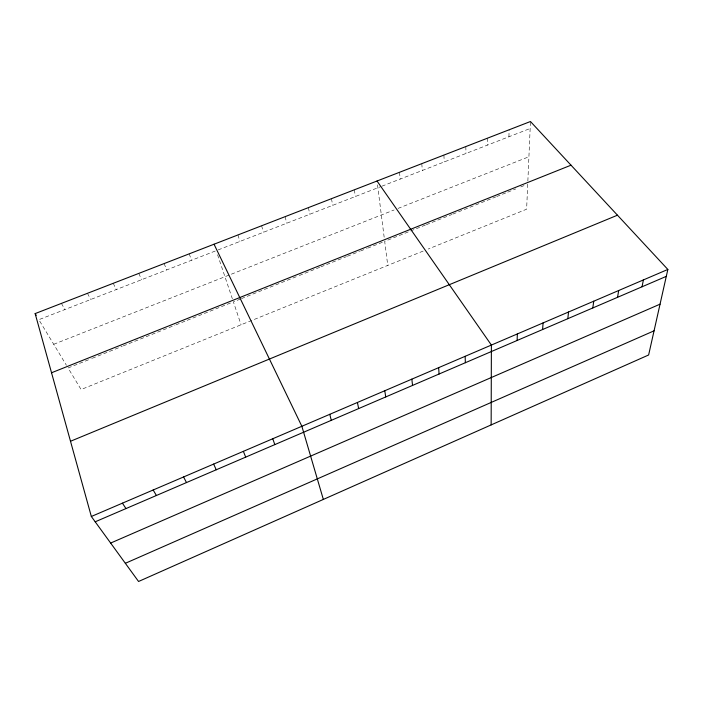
<?xml version="1.0" encoding="UTF-8"?>
<svg xmlns="http://www.w3.org/2000/svg" width="703" height="703" viewBox="0 0 703 703"><rect width="100%" height="100%" fill="white"/><g stroke="black" fill="none" stroke-linecap="round" stroke-linejoin="round"><path stroke-width="0.53" stroke-dasharray="3.52 2.64" d="M508.946 136.751L509.086 129.8M527.716 184.151L526.626 209.204L428.197 249.038M527.856 181.04L530.457 121.514M423.162 251.076L81.091 389.532L68.05 367.977L91.285 358.688M92.295 358.284L122.269 346.298M123.262 345.902L174.95 325.225M175.97 324.821L186.146 320.753M187.165 320.348L232.385 302.264M240.435 299.039L233.387 301.859L241.076 324.777M241.437 298.634L298.3 275.901M299.293 275.506L319.918 267.254M320.902 266.859L346.386 256.665M347.396 256.261L359.549 251.402M360.56 250.997L366.615 248.581M367.616 248.177L383.689 241.753M425.385 225.074L384.69 241.349L387.748 265.409M426.37 224.679L451.827 214.503M452.802 214.116L495.703 196.954M496.705 196.55L506.758 192.534M507.768 192.13L515.747 188.94M520.738 186.945L524.728 185.346M53.718 344.285L394.111 209.96M398.039 208.413L528.911 156.76M215.223 251.05L38.841 319.689L66.425 365.288M218.185 249.899L380.921 186.567M381.94 186.172L530.15 128.5M61.425 303.406L64.887 309.557M87.462 293.309L90.696 299.513M113.253 283.309L116.259 289.566M138.799 273.397L141.593 279.706M164.115 263.581L166.69 269.934M189.195 253.853L191.559 260.259M217.57 254.741L232.35 298.766M237.939 234.951L239.908 241.445M261.63 225.76L263.405 232.298M285.119 216.656L286.701 223.238M308.397 207.631L309.795 214.248M331.473 198.677L332.686 205.338M354.347 189.81L355.384 196.506M377.511 184.863L384.277 238.106M399.506 172.297L400.192 179.072M421.8 163.65L422.31 170.46M443.901 155.082L444.243 161.927M465.817 146.576L465.992 153.465M487.548 138.157L487.557 145.073"/><path stroke-width="1.05" d="M491.151 424.911L491.388 345.068L377.028 181.014M517.109 340.48L517.364 333.934M542.602 329.531L543.076 322.914M567.831 318.679L568.534 312.009M592.814 307.949L593.736 301.209M617.55 297.316L618.684 290.515M642.041 286.789L643.386 279.935M667.85 269.451L648.632 354.98L138.561 581.486L91.337 516.485L35.15 313.591L530.457 121.514L667.85 269.451L91.337 516.485M125.345 563.296L654.054 330.832M110.643 543.067L660.047 304.162M95.195 521.802L666.295 276.367M70.502 441.264L617.462 215.197M51.539 372.766L571.021 165.187M122.427 503.163L125.969 508.577M35.15 313.591L36.205 315.339M153.175 489.991L156.4 495.501M183.571 476.968L186.488 482.574M214.037 244.222L301.859 426.282L323.345 499.429M213.633 464.085L216.252 469.78M243.37 451.344L245.69 457.126M272.773 438.742L274.811 444.612M329.795 414.313L331.271 420.35M357.432 402.468L358.644 408.584M384.778 390.745L385.736 396.94M411.844 379.154L412.556 385.42M438.637 367.669L439.094 374.014M465.149 356.307L465.36 362.722"/></g></svg>
